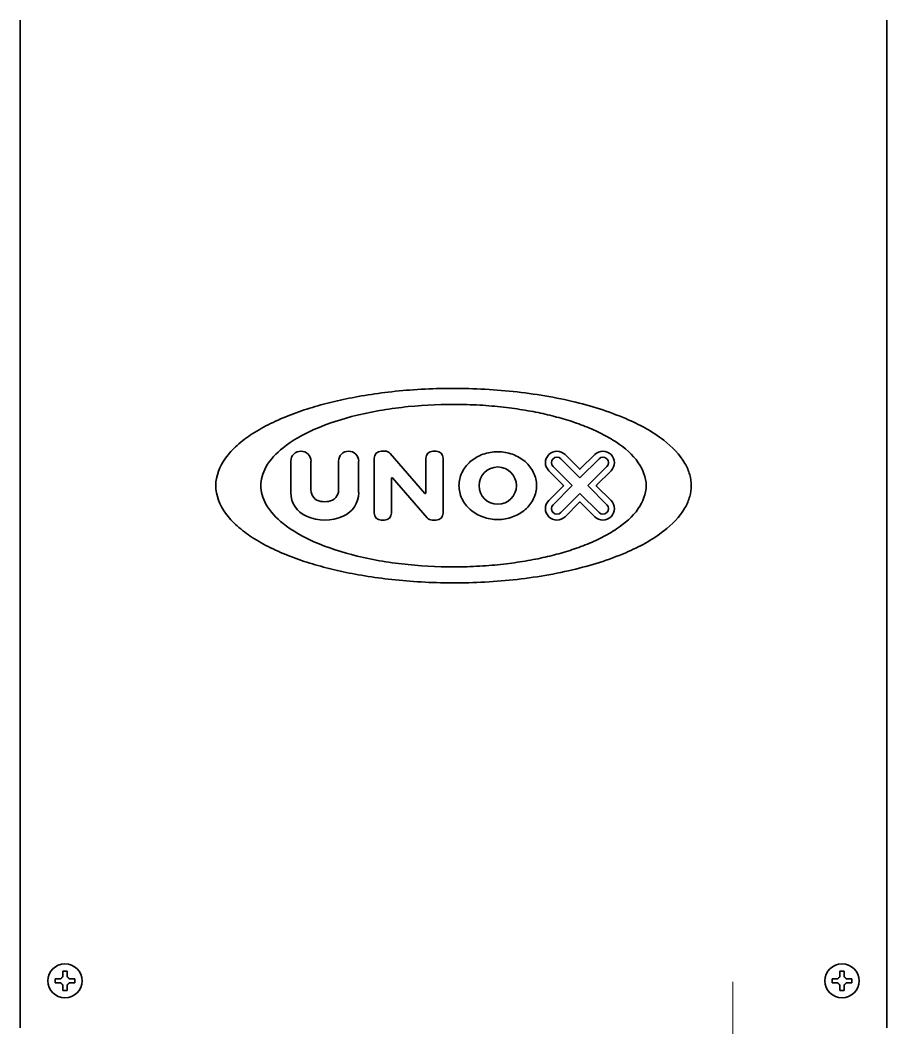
# Model space of a CAD drawing. Extents: x 6327 to 10269, y -393 to 3036.
# Drawn here: x 6640.1 to 6843.1, y 1389.2 to 1625.3 of the extents above; entities that cross this region are included whole.
import ezdxf

# ---------------------------------------------------------------- set-up
doc = ezdxf.new("R2010")
doc.units = 0
doc.header["$LTSCALE"] = 5
doc.layers.get('0').update_dxf_attribs({"linetype": 'CONTINUOUS', "lineweight": 0})
doc.layers.add('1', color=7, linetype='CONTINUOUS', true_color=0xffffff)

msp = doc.modelspace()

# ---------------------------------------------------------------- linework, layer by layer
at = {"color": 4}
msp.add_line((6806.97, 1400.03), (6806.97, 1300.03), dxfattribs=at)
at = {"layer": '1', "color": 7, "linetype": 'Continuous', "lineweight": 35}
for p, q in [((6640.07, 1389.22), (6640.07, 1625.27)), ((6843.07, 1625.27), (6843.07, 1389.22)), ((6723, 1522.69), (6723, 1509.77)), ((6725.55, 1524.3), (6724.61, 1524.3)), ((6734.88, 1514.42), (6726.77, 1523.75)), ((6735.11, 1522.69), (6735.11, 1514.51)), ((6737.53, 1524.3), (6736.73, 1524.3)), ((6739.15, 1509.77), (6739.15, 1522.69)), ((6771.09, 1520.13), (6767.7, 1523.51)), ((6774.66, 1523.51), (6771.28, 1520.13)), ((6703.48, 1521.95), (6703.48, 1514.6)), ((6708.19, 1515.19), (6708.19, 1521.95)), ((6714.65, 1521.95), (6714.65, 1515.19)), ((6719.36, 1514.6), (6719.36, 1521.95)), ((6769.37, 1516.23), (6764.89, 1520.7)), ((6766.71, 1522.52), (6771.18, 1518.04)), ((6771.18, 1518.04), (6775.66, 1522.52)), ((6777.48, 1520.7), (6773, 1516.23)), ((6727.04, 1509.77), (6727.04, 1517.95)), ((6727.27, 1518.04), (6735.38, 1508.71)), ((6763.9, 1519.71), (6767.28, 1516.32)), ((6775.09, 1516.32), (6778.47, 1519.71)), ((6767.28, 1516.13), (6763.9, 1512.75)), ((6764.89, 1511.75), (6769.37, 1516.23)), ((6773, 1516.23), (6777.48, 1511.75)), ((6778.47, 1512.75), (6775.09, 1516.13)), ((6771.18, 1514.41), (6766.71, 1509.93)), ((6775.66, 1509.93), (6771.18, 1514.41)), ((6767.7, 1508.94), (6771.09, 1512.32)), ((6771.28, 1512.32), (6774.66, 1508.94)), ((6724.61, 1508.15), (6725.42, 1508.15)), ((6736.6, 1508.15), (6737.53, 1508.15)), ((6648.27, 1400.23), (6648.27, 1400.73)), ((6648.27, 1399.73), (6648.27, 1400.23)), ((6652.87, 1400.73), (6652.87, 1400.23)), ((6652.87, 1400.23), (6652.87, 1399.73)), ((6830.27, 1400.23), (6830.27, 1400.73)), ((6830.27, 1399.73), (6830.27, 1400.23)), ((6834.87, 1400.73), (6834.87, 1400.23)), ((6834.87, 1400.23), (6834.87, 1399.73))]:
    msp.add_line(p, q, dxfattribs=at)
for centre, radius in [((6751.94, 1516.23), 4.37), ((6650.57, 1400.23), 4), ((6832.57, 1400.23), 4)]:
    msp.add_circle(centre, radius, dxfattribs=at)
for centre, radius, start, end in [((6705.84, 1521.95), 2.36, 0, 180), ((6717.01, 1521.95), 2.36, 0, 180), ((6724.61, 1522.69), 1.62, 90, 180), ((6725.55, 1522.69), 1.62, 41, 90), ((6736.73, 1522.69), 1.62, 90, 180), ((6737.53, 1522.69), 1.62, 0, 90), ((6765.8, 1521.61), 2.69, 45, 225), ((6765.8, 1521.61), 1.29, 45, 225), ((6776.57, 1521.61), 2.69, 315, 135), ((6776.57, 1521.61), 1.29, 315, 135), ((6727.17, 1517.95), 0.135, 41, 180), ((6771.18, 1520.22), 0.135, 225, 315), ((6767.19, 1516.23), 0.135, 315, 45), ((6775.18, 1516.23), 0.135, 135, 225), ((6709.54, 1514.6), 6.06, 180, 246.4218), ((6710.88, 1515.19), 2.69, 180, 262.3377), ((6711.96, 1515.19), 2.69, 277.6623, 0), ((6713.31, 1514.6), 6.06, 293.5782, 0), ((6734.98, 1514.51), 0.135, 221, 0), ((6711.42, 1519.19), 6.73, 262.3377, 277.6623), ((6765.8, 1510.84), 2.69, 135, 315), ((6765.8, 1510.84), 1.29, 135, 315), ((6771.18, 1512.23), 0.135, 45, 135), ((6776.57, 1510.84), 2.69, 225, 45), ((6776.57, 1510.84), 1.29, 225, 45), ((6711.42, 1518.92), 10.77, 246.4218, 293.5782), ((6724.61, 1509.77), 1.62, 180, 270), ((6725.42, 1509.77), 1.62, 270, 0), ((6736.6, 1509.77), 1.62, 221, 270), ((6737.53, 1509.77), 1.62, 270, 0)]:
    msp.add_arc(centre, radius, start, end, dxfattribs=at)
for points, knots in [([(6797.26, 1516.23), (6797.26, 1517.08), (6797, 1518.9), (6795.28, 1522.86), (6790.29, 1527.81), (6781.17, 1532.64), (6768.89, 1536.42), (6754.59, 1538.67), (6742.09, 1539.17), (6732.35, 1538.76), (6725.62, 1538.11), (6720.37, 1537.32), (6716.47, 1536.57), (6713.75, 1535.97), (6711.12, 1535.31), (6707.68, 1534.34), (6703.5, 1532.93), (6698.77, 1530.89), (6694.51, 1528.53), (6690.91, 1525.84), (6687.38, 1522.13), (6685.89, 1518.51), (6685.89, 1516.23)], [0, 0, 0, 0, 0.019941, 0.042354, 0.099604, 0.179479, 0.281703, 0.398223, 0.516716, 0.573001, 0.625808, 0.674436, 0.697057, 0.718516, 0.739445, 0.760411, 0.802011, 0.842362, 0.880468, 0.915456, 0.946829, 1, 1, 1, 1]), ([(6696.45, 1516.23), (6696.45, 1516.94), (6696.66, 1518.46), (6698.05, 1521.75), (6702.07, 1525.89), (6709.47, 1529.94), (6719.43, 1533.1), (6731.02, 1534.98), (6741.15, 1535.4), (6749.05, 1535.05), (6754.5, 1534.51), (6758.76, 1533.86), (6761.92, 1533.23), (6764.12, 1532.73), (6766.25, 1532.17), (6769.04, 1531.36), (6772.43, 1530.18), (6776.27, 1528.48), (6780.65, 1525.95), (6785.01, 1522.33), (6786.7, 1518.12), (6786.7, 1516.23)], [0, 0, 0, 0, 0.020426, 0.043294, 0.101168, 0.181166, 0.283064, 0.398962, 0.516733, 0.572675, 0.625172, 0.673535, 0.696042, 0.717401, 0.73824, 0.759127, 0.800607, 0.840911, 0.879072, 0.945685, 1, 1, 1, 1]), ([(6761.02, 1516.23), (6761.02, 1517.27), (6760.52, 1519.41), (6758.46, 1522.05), (6755.45, 1523.77), (6751.94, 1524.37), (6748.43, 1523.77), (6745.41, 1522.05), (6743.35, 1519.41), (6742.85, 1517.27), (6742.85, 1516.23)], [0, 0, 0, 0, 0.117152, 0.239047, 0.367351, 0.5, 0.632649, 0.760953, 0.882848, 1, 1, 1, 1]), ([(6685.89, 1516.23), (6685.89, 1513.95), (6687.38, 1510.32), (6690.91, 1506.62), (6694.51, 1503.92), (6698.77, 1501.56), (6703.5, 1499.53), (6707.68, 1498.12), (6711.12, 1497.14), (6713.75, 1496.48), (6716.47, 1495.88), (6720.37, 1495.13), (6725.62, 1494.34), (6732.35, 1493.7), (6742.09, 1493.29), (6754.59, 1493.78), (6768.89, 1496.03), (6781.17, 1499.81), (6790.29, 1504.64), (6795.28, 1509.6), (6797, 1513.55), (6797.26, 1515.37), (6797.26, 1516.23)], [0, 0, 0, 0, 0.053171, 0.084544, 0.119532, 0.157638, 0.197989, 0.239589, 0.260555, 0.281484, 0.302943, 0.325564, 0.374192, 0.426999, 0.483284, 0.601777, 0.718297, 0.820521, 0.900396, 0.957646, 0.980059, 1, 1, 1, 1]), ([(6786.7, 1516.23), (6786.7, 1514.33), (6785.01, 1510.12), (6780.65, 1506.5), (6776.27, 1503.97), (6772.43, 1502.27), (6769.04, 1501.09), (6766.25, 1500.28), (6764.12, 1499.73), (6761.92, 1499.22), (6758.76, 1498.6), (6754.5, 1497.94), (6749.05, 1497.4), (6741.15, 1497.06), (6731.02, 1497.47), (6719.43, 1499.35), (6709.47, 1502.51), (6702.07, 1506.56), (6698.05, 1510.71), (6696.66, 1514), (6696.45, 1515.51), (6696.45, 1516.23)], [0, 0, 0, 0, 0.054315, 0.120928, 0.159089, 0.199393, 0.240873, 0.26176, 0.282599, 0.303958, 0.326465, 0.374828, 0.427325, 0.483267, 0.601038, 0.716936, 0.818834, 0.898832, 0.956706, 0.979574, 1, 1, 1, 1]), ([(6742.85, 1516.23), (6742.85, 1515.19), (6743.35, 1513.04), (6745.41, 1510.41), (6748.43, 1508.68), (6751.94, 1508.08), (6755.45, 1508.68), (6758.46, 1510.41), (6760.52, 1513.04), (6761.02, 1515.19), (6761.02, 1516.23)], [0, 0, 0, 0, 0.117152, 0.239047, 0.367351, 0.5, 0.632649, 0.760953, 0.882848, 1, 1, 1, 1]), ([(6651.07, 1402.53), (6651.07, 1402.32), (6651.07, 1402.11), (6651.07, 1401.79), (6651.07, 1401.68), (6651.07, 1401.45), (6651.07, 1401.34), (6651.07, 1401.23)], [0, 0, 0, 0, 0.5, 0.5, 0.75, 0.75, 1, 1, 1, 1]), ([(6833.07, 1402.53), (6833.07, 1402.32), (6833.07, 1402.11), (6833.07, 1401.79), (6833.07, 1401.68), (6833.07, 1401.45), (6833.07, 1401.34), (6833.07, 1401.23)], [0, 0, 0, 0, 0.5, 0.5, 0.75, 0.75, 1, 1, 1, 1]), ([(6648.27, 1400.73), (6648.48, 1400.73), (6648.69, 1400.73), (6649.01, 1400.73), (6649.12, 1400.73), (6649.34, 1400.73), (6649.46, 1400.73), (6649.57, 1400.73)], [0, 0, 0, 0, 0.5, 0.5, 0.75, 0.75, 1, 1, 1, 1]), ([(6830.27, 1400.73), (6830.48, 1400.73), (6830.69, 1400.73), (6831.01, 1400.73), (6831.12, 1400.73), (6831.34, 1400.73), (6831.46, 1400.73), (6831.57, 1400.73)], [0, 0, 0, 0, 0.5, 0.5, 0.75, 0.75, 1, 1, 1, 1]), ([(6650.07, 1397.93), (6650.07, 1398.13), (6650.07, 1398.34), (6650.07, 1398.66), (6650.07, 1398.77), (6650.07, 1399), (6650.07, 1399.11), (6650.07, 1399.23)], [0, 0, 0, 0, 0.5, 0.5, 0.75, 0.75, 1, 1, 1, 1]), ([(6652.87, 1399.73), (6652.67, 1399.73), (6652.46, 1399.73), (6652.14, 1399.73), (6652.03, 1399.73), (6651.8, 1399.73), (6651.69, 1399.73), (6651.57, 1399.73)], [0, 0, 0, 0, 0.5, 0.5, 0.75, 0.75, 1, 1, 1, 1]), ([(6832.07, 1397.93), (6832.07, 1398.13), (6832.07, 1398.34), (6832.07, 1398.66), (6832.07, 1398.77), (6832.07, 1399), (6832.07, 1399.11), (6832.07, 1399.23)], [0, 0, 0, 0, 0.5, 0.5, 0.75, 0.75, 1, 1, 1, 1]), ([(6834.87, 1399.73), (6834.67, 1399.73), (6834.46, 1399.73), (6834.14, 1399.73), (6834.03, 1399.73), (6833.8, 1399.73), (6833.69, 1399.73), (6833.57, 1399.73)], [0, 0, 0, 0, 0.5, 0.5, 0.75, 0.75, 1, 1, 1, 1])]:
    msp.add_open_spline(points, degree=3, knots=knots, dxfattribs=at)
for points in [[(6650.07, 1401.23), (6650.07, 1401.28), (6650.07, 1401.39), (6650.07, 1401.55), (6650.07, 1401.71), (6650.07, 1401.86), (6650.07, 1402.02), (6650.07, 1402.17), (6650.07, 1402.34), (6650.07, 1402.46), (6650.07, 1402.53)], [(6650.07, 1402.53), (6650.24, 1402.53), (6650.57, 1402.53), (6650.91, 1402.53), (6651.07, 1402.53)], [(6832.07, 1401.23), (6832.07, 1401.28), (6832.07, 1401.39), (6832.07, 1401.55), (6832.07, 1401.71), (6832.07, 1401.86), (6832.07, 1402.02), (6832.07, 1402.17), (6832.07, 1402.34), (6832.07, 1402.46), (6832.07, 1402.53)], [(6832.07, 1402.53), (6832.24, 1402.53), (6832.57, 1402.53), (6832.91, 1402.53), (6833.07, 1402.53)], [(6649.57, 1400.73), (6649.6, 1400.75), (6649.64, 1400.8), (6649.72, 1400.87), (6649.79, 1400.94), (6649.86, 1401.01), (6649.93, 1401.08), (6650, 1401.15), (6650.05, 1401.2), (6650.07, 1401.23)], [(6651.07, 1401.23), (6651.1, 1401.2), (6651.15, 1401.15), (6651.22, 1401.08), (6651.3, 1401), (6651.37, 1400.93), (6651.43, 1400.86), (6651.5, 1400.8), (6651.55, 1400.75), (6651.57, 1400.73)], [(6651.57, 1400.73), (6651.63, 1400.73), (6651.74, 1400.73), (6651.9, 1400.73), (6652.06, 1400.73), (6652.21, 1400.73), (6652.36, 1400.73), (6652.52, 1400.73), (6652.69, 1400.73), (6652.81, 1400.73), (6652.87, 1400.73)], [(6831.57, 1400.73), (6831.6, 1400.75), (6831.64, 1400.8), (6831.72, 1400.87), (6831.79, 1400.94), (6831.86, 1401.01), (6831.93, 1401.08), (6832, 1401.15), (6832.05, 1401.2), (6832.07, 1401.23)], [(6833.07, 1401.23), (6833.1, 1401.2), (6833.15, 1401.15), (6833.22, 1401.08), (6833.3, 1401), (6833.37, 1400.93), (6833.43, 1400.86), (6833.5, 1400.8), (6833.55, 1400.75), (6833.57, 1400.73)], [(6833.57, 1400.73), (6833.63, 1400.73), (6833.74, 1400.73), (6833.9, 1400.73), (6834.06, 1400.73), (6834.21, 1400.73), (6834.36, 1400.73), (6834.52, 1400.73), (6834.69, 1400.73), (6834.81, 1400.73), (6834.87, 1400.73)], [(6649.57, 1399.73), (6649.52, 1399.73), (6649.41, 1399.73), (6649.25, 1399.73), (6649.09, 1399.73), (6648.93, 1399.73), (6648.78, 1399.73), (6648.63, 1399.73), (6648.46, 1399.73), (6648.34, 1399.73), (6648.27, 1399.73)], [(6650.07, 1399.23), (6650.05, 1399.25), (6650, 1399.3), (6649.92, 1399.38), (6649.85, 1399.45), (6649.78, 1399.52), (6649.71, 1399.59), (6649.64, 1399.66), (6649.6, 1399.7), (6649.57, 1399.73)], [(6651.07, 1397.93), (6650.91, 1397.93), (6650.57, 1397.93), (6650.24, 1397.93), (6650.07, 1397.93)], [(6651.57, 1399.73), (6651.55, 1399.7), (6651.5, 1399.65), (6651.43, 1399.58), (6651.36, 1399.51), (6651.29, 1399.44), (6651.22, 1399.37), (6651.14, 1399.3), (6651.1, 1399.25), (6651.07, 1399.23)], [(6651.07, 1399.23), (6651.07, 1399.17), (6651.07, 1399.06), (6651.07, 1398.9), (6651.07, 1398.74), (6651.07, 1398.59), (6651.07, 1398.44), (6651.07, 1398.28), (6651.07, 1398.11), (6651.07, 1397.99), (6651.07, 1397.93)], [(6831.57, 1399.73), (6831.52, 1399.73), (6831.41, 1399.73), (6831.25, 1399.73), (6831.09, 1399.73), (6830.93, 1399.73), (6830.78, 1399.73), (6830.63, 1399.73), (6830.46, 1399.73), (6830.34, 1399.73), (6830.27, 1399.73)], [(6832.07, 1399.23), (6832.05, 1399.25), (6832, 1399.3), (6831.92, 1399.38), (6831.85, 1399.45), (6831.78, 1399.52), (6831.71, 1399.59), (6831.64, 1399.66), (6831.6, 1399.7), (6831.57, 1399.73)], [(6833.07, 1397.93), (6832.91, 1397.93), (6832.57, 1397.93), (6832.24, 1397.93), (6832.07, 1397.93)], [(6833.57, 1399.73), (6833.55, 1399.7), (6833.5, 1399.65), (6833.43, 1399.58), (6833.36, 1399.51), (6833.29, 1399.44), (6833.22, 1399.37), (6833.14, 1399.3), (6833.1, 1399.25), (6833.07, 1399.23)], [(6833.07, 1399.23), (6833.07, 1399.17), (6833.07, 1399.06), (6833.07, 1398.9), (6833.07, 1398.74), (6833.07, 1398.59), (6833.07, 1398.44), (6833.07, 1398.28), (6833.07, 1398.11), (6833.07, 1397.99), (6833.07, 1397.93)]]:
    msp.add_open_spline(points, degree=3, dxfattribs=at)

doc.saveas('drawing.dxf')
